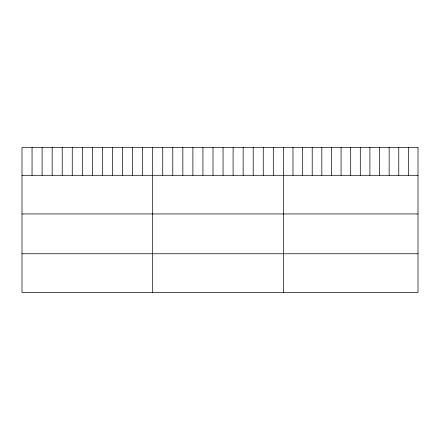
<?xml version="1.0" encoding="UTF-8"?>
<svg xmlns="http://www.w3.org/2000/svg" width="440" height="440" viewBox="0 0 440 440"><rect width="100%" height="100%" fill="white"/><g stroke="black" fill="none" stroke-linecap="round" stroke-linejoin="round"><path stroke-width="0.66" d="M22 175.307L418 175.307M22 213.95L418 213.95M22 253.759L418 253.759M408.381 147.598L408.381 175.307M398.767 147.598L398.767 175.307M389.147 147.598L389.147 175.307M379.533 147.598L379.533 175.307M369.914 147.598L369.914 175.307M360.3 147.598L360.3 175.307M350.68 147.598L350.68 175.307M341.061 147.598L341.061 175.307M331.447 147.598L331.447 175.307M321.827 147.598L321.827 175.307M312.213 147.598L312.213 175.307M302.594 147.598L302.594 175.307M292.98 147.598L292.98 175.307M283.36 147.598L283.36 292.402M273.306 147.598L273.306 175.307M263.257 147.598L263.257 175.307M253.204 147.598L253.204 175.307M243.15 147.598L243.15 175.307M233.101 147.598L233.101 175.307M223.047 147.598L223.047 175.307M212.993 147.598L212.993 175.307M202.939 147.598L202.939 175.307M192.891 147.598L192.891 175.307M182.837 147.598L182.837 175.307M172.782 147.598L172.782 175.307M162.734 147.598L162.734 175.307M152.68 147.598L152.68 292.402M142.626 147.598L142.626 175.307M132.578 147.598L132.578 175.307M122.524 147.598L122.524 175.307M112.47 147.598L112.47 175.307M102.421 147.598L102.421 175.307M92.367 147.598L92.367 175.307M82.313 147.598L82.313 175.307M72.259 147.598L72.259 175.307M62.211 147.598L62.211 175.307M52.157 147.598L52.157 175.307M42.102 147.598L42.102 175.307M32.054 147.598L32.054 175.307M418 147.598L22 147.598L22 292.402L418 292.402L418 147.598"/></g></svg>
